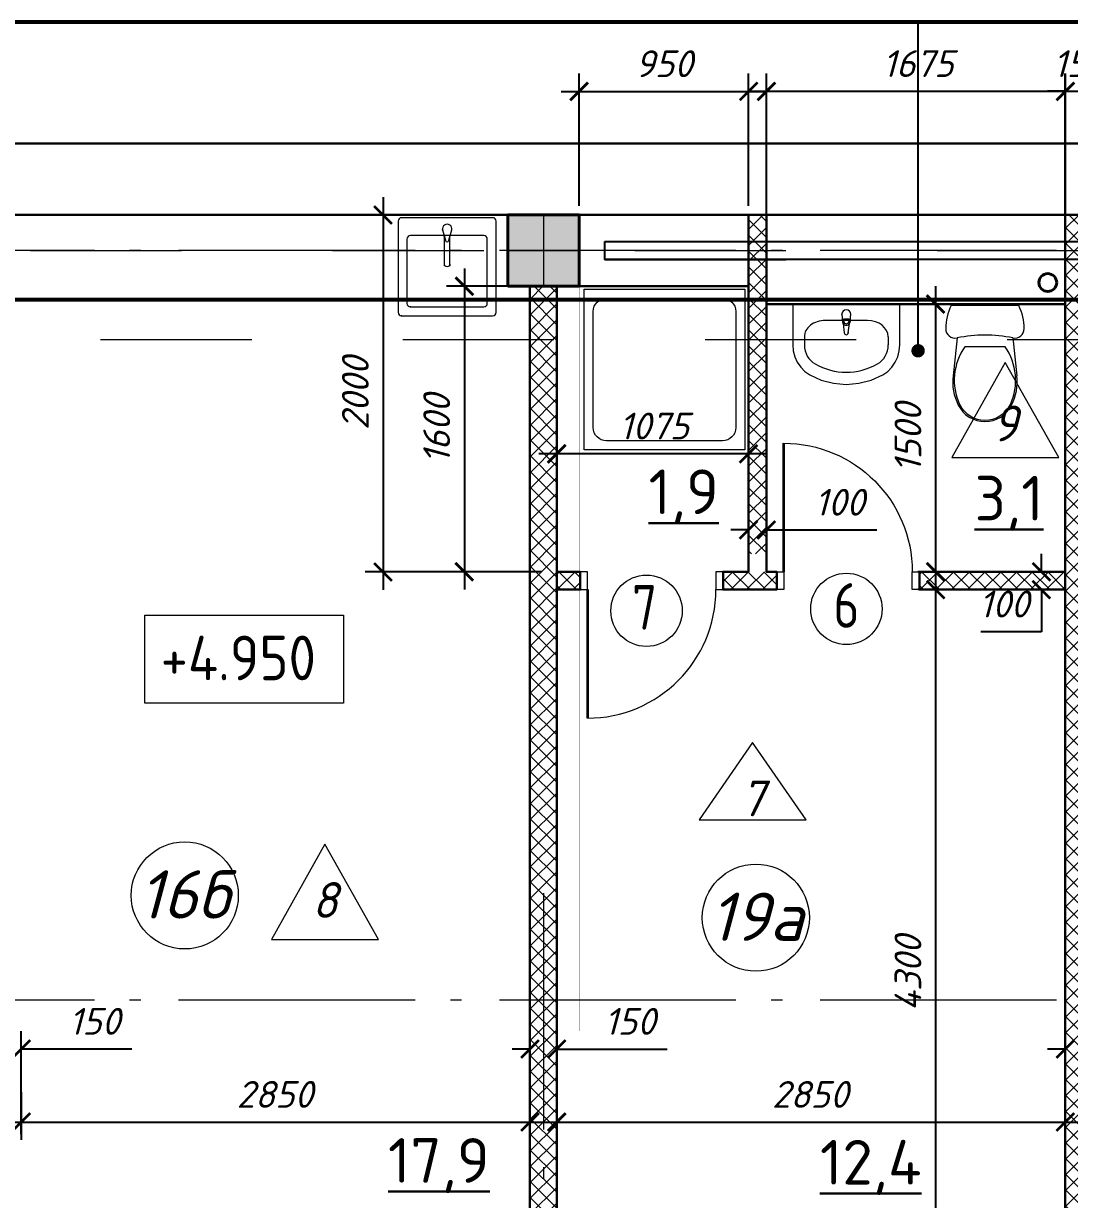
# Model space of a CAD drawing. Header units: millimetres. Extents: x -6419137 to 687965, y -598396 to 179722.
# Drawn here: x 225656 to 231517, y 16468 to 23057 of the extents above; entities that cross this region are included whole.
import ezdxf
from ezdxf.enums import TextEntityAlignment as Align

# ---------------------------------------------------------------- set-up
doc = ezdxf.new("R2010")
doc.units = ezdxf.units.MM
doc.header["$MEASUREMENT"] = 0
for name, pattern in [('Double Dashed', [1797.222233, 1325, -211.666656, 63.333344, -197.222233]), ('Штриховая', [5644.444466, 2822.222233, -2822.222233]), ('штриховаяX2', [38.1, 25.4, -12.7])]:
    doc.linetypes.add(name, pattern=pattern)
for name, color, linetype, lineweight in [('Двери ArchiCAD', 7, 'Continuous', 0), ('Двери ArchiCAD_Ном._пера__96', 7, 'Continuous', 5), ('Двери ArchiCAD_Ном._пера__97', 7, 'Continuous', 30), ('Двери ArchiCAD_Ном._пера__98', 7, 'Continuous', 35), ('Двери ArchiCAD_Ном._пера__99', 7, 'Continuous', 40), ('колонны_Ном._пера__94', 252, 'Continuous', 5), ('колонны_Ном._пера__99', 7, 'Continuous', 40), ('марки окон дверей', 7, 'Continuous', 0), ('марки окон дверей_Ном._пера__96', 7, 'Continuous', 5), ('оборудование_Ном._пера__95', 251, 'Continuous', 5), ('оси_Ном._пера__96', 7, 'Continuous', 5), ('площади_Ном._пера__96', 7, 'Continuous', 13), ('текст_Ном._пера__96', 7, 'Continuous', 5), ('чертеж_Ном._пера__91', 250, 'Continuous', 5), ('штриховка_Ном._пера__95', 251, 'Continuous', 5), ('экспликац проемов_Ном._пера__1', 7, 'Continuous', 5), ('экспликац проемов_Ном._пера__97', 7, 'Continuous', 5), ('№ помещений_Ном._пера__96', 7, 'Continuous', 13)]:
    doc.layers.add(name, color=color, linetype=linetype, lineweight=lineweight)
for name, color, linetype in [('колонны', 7, 'Continuous'), ('оси', 7, 'Continuous'), ('размеры', 7, 'Continuous'), ('стены внутр', 7, 'Continuous'), ('стены наруж', 7, 'Continuous'), ('текст', 7, 'Continuous'), ('чертеж', 7, 'Continuous'), ('№ помещений', 7, 'Continuous')]:
    doc.layers.add(name, color=color, linetype=linetype)
doc.layers.add('Конструкции', color=7, linetype='Continuous', lineweight=5, true_color=0x0000e6)
doc.styles.get("Standard").update_dxf_attribs({"font": 'isocpeui.ttf'})
doc.styles.add('СГЕНЕРИР_СТИЛЬ_1', font='gost_2_304-81_type.ttf')
doc.styles.add('СГЕНЕРИР_СТИЛЬ_2', font='gost_2_304-81_type.ttf')
doc.styles.add('СГЕНЕРИР_СТИЛЬ_3', font='CS_Gost2304.shx')
doc.styles.add('СГЕНЕРИР_СТИЛЬ_5', font='CS_Gost2304.shx')
doc.styles.add('СГЕНЕРИР_СТИЛЬ_9', font='isocp.shx')
doc.dimstyles.get("Standard").update_dxf_attribs({"dimtxt": 150, "dimasz": 100, "dimexe": 100, "dimexo": 100, "dimgap": 80, "dimtad": 1, "dimtoh": 1, "dimdec": 0, "dimzin": 0, "dimdsep": 46, "dimtxsty": 'Standard', "dimblk": 'ARCHTICK', "dimblk2": 'ARCHTICK', "dimcen": 0.09, "dimdle": 100, "dimadec": 0, "dimazin": 0, "dimtfac": 1, "dimtdec": 0, "dimtofl": 0, "dimtmove": 0, "dimatfit": 3, "dimfxl": 1, "dimtolj": 1, "dimtzin": 0, "dimarcsym": 0})

# ---------------------------------------------------------------- blocks, each defined once
blk = doc.blocks.new('Колонна_15_1', base_point=(22379, 71855.7))
at = {"layer": 'колонны_Ном._пера__94', "linetype": 'Continuous'}
blk.add_hatch(color=256, dxfattribs=at).paths.add_polyline_path([(22179, 71646.7), (22579, 71646.7), (22579, 72046.7), (22179, 72046.7)])
at = {"layer": 'колонны_Ном._пера__94', "color": 253, "lineweight": 5, "true_color": 0xa3a3a3}
for points in [[(22379, 72046.7), (22379, 71646.7)], [(22179, 71846.7), (22579, 71846.7)]]:
    blk.add_lwpolyline(points, dxfattribs=at)
at = {"layer": 'колонны_Ном._пера__99', "linetype": 'Continuous', "flags": 128}
blk.add_lwpolyline([(22179, 71646.7), (22579, 71646.7), (22579, 72046.7), (22179, 72046.7)], close=True, dxfattribs=at)
blk = doc.blocks.new('Поддон душа квадратный 15')
at = {"layer": 'оборудование_Ном._пера__95', "linetype": 'Continuous'}
for p, q in [((900, 900), (0, 900)), ((0, 900), (0, 0)), ((900, 0), (900, 900)), ((775, 850), (125, 850)), ((50, 775), (50, 125)), ((850, 125), (850, 775)), ((0, 0), (900, 0)), ((125, 50), (775, 50))]:
    blk.add_line(p, q, dxfattribs=at)
for centre, start, end in [((125, 775), 90, 180), ((775, 775), 0, 90), ((125, 125), 180, 270), ((775, 125), 270, 0)]:
    blk.add_arc(centre, 75, start, end, dxfattribs=at)
blk = doc.blocks.new('Мойка обычная 16')
at = {"layer": 'оборудование_Ном._пера__95', "linetype": 'Continuous'}
for p, q in [((0, 530), (0, 20)), ((530, 550), (20, 550)), ((550, 20), (550, 530)), ((249, 482), (265.1, 423.2)), ((284.9, 423.2), (301, 482)), ((50, 430), (50, 70)), ((480, 450), (70, 450)), ((259.1, 445.2), (259.1, 287)), ((265.1, 423.2), (259.1, 445.2)), ((291, 445.6), (284.9, 423.2)), ((291, 287), (291, 445.6)), ((500, 70), (500, 430)), ((20, 0), (530, 0)), ((70, 50), (480, 50))]:
    blk.add_line(p, q, dxfattribs=at)
for centre, radius, start, end in [((20, 530), 20, 90, 180), ((530, 530), 20, 0, 90), ((275, 486.6), 26.4, 349.97377, 190.02623), ((70, 430), 20, 90, 180), ((275, 425), 10, 190.35435, 349.64565), ((275, 425), 10, 190.35435, 349.64565), ((480, 430), 20, 0, 90), ((266.2, 287.1), 7.1, 181.18756, 218.92571), ((275.1, 298.1), 21.1, 226.98757, 313.01243), ((284, 287.1), 6.96, 320.62423, 359.19207), ((70, 70), 20, 180, 270), ((480, 70), 20, 270, 0), ((20, 20), 20, 180, 270), ((530, 20), 20, 270, 0)]:
    blk.add_arc(centre, radius, start, end, dxfattribs=at)
for p in [(249, 482), (265.1, 423.2), (284.9, 423.2), (260.7, 282.7), (289.4, 282.7), (291, 287), (20, 0), (70, 50)]:
    blk.add_point(p, dxfattribs=at)
blk = doc.blocks.new('Стандартный маркер сетки_10')
at = {"layer": 'оси_Ном._пера__96', "linetype": 'Double Dashed'}
blk.add_line((5051.2, 0), (20403.4, 0), dxfattribs=at)
at = {"layer": 'оси_Ном._пера__96', "style": 'СГЕНЕРИР_СТИЛЬ_2'}
blk.add_attdef('AC_MarkerText_1', text='', height=350, rotation=90, dxfattribs=at).set_placement((21973.1, -173.1), align=Align.BOTTOM_LEFT)
blk = doc.blocks.new('Стандартный маркер сетки_16')
at = {"layer": 'оси_Ном._пера__96', "linetype": 'Double Dashed'}
blk.add_line((900, 0), (41068.3, 0), dxfattribs=at)
at = {"layer": 'оси_Ном._пера__96', "style": 'СГЕНЕРИР_СТИЛЬ_2'}
blk.add_attdef('AC_MarkerText_1', text='', height=350, rotation=180, dxfattribs=at).set_placement((-260.8, 269.7), align=Align.BOTTOM_LEFT)
blk = doc.blocks.new('Номер помещения 15_17')
at = {"layer": '№ помещений_Ном._пера__96', "linetype": 'Continuous'}
blk.add_circle((0, 0), 300, dxfattribs=at)
at = {"layer": '№ помещений_Ном._пера__96', "insert": (-259.2, 5.2), "char_height": 270, "attachment_point": 4}
blk.add_mtext('{19а}', dxfattribs=at)
blk = doc.blocks.new('Номер помещения 15_20')
at = {"layer": '№ помещений_Ном._пера__96', "linetype": 'Continuous'}
blk.add_circle((0, 0), 300, dxfattribs=at)
at = {"layer": '№ помещений_Ном._пера__96', "insert": (-259.2, 5.4), "char_height": 270, "attachment_point": 4}
blk.add_mtext('{16б}', dxfattribs=at)
blk = doc.blocks.new('Стандартный маркер сетки_18')
at = {"layer": 'оси_Ном._пера__96', "linetype": 'Double Dashed'}
blk.add_line((900, 0), (76534.9, 0), dxfattribs=at)
at = {"layer": 'оси_Ном._пера__96', "style": 'СГЕНЕРИР_СТИЛЬ_2'}
for tag, p in [('AC_MarkerText_1_1', (-243.9, 269.7)), ('AC_MarkerText_1_2', (77991.1, 269.7))]:
    blk.add_attdef(tag, text='', height=350, rotation=180, dxfattribs=at).set_placement(p, align=Align.BOTTOM_LEFT)
blk = doc.blocks.new('_ArchTick')
at = {"color": 0, "linetype": 'ByBlock', "const_width": 0.15}
blk.add_lwpolyline([(-0.5, -0.5), (0.5, 0.5)], dxfattribs=at)
blk = doc.blocks.new('*D450')
at = {"layer": 'Defpoints', "color": 0, "transparency": 16777216}
for p in [(228719.5, 21984.3), (227670.7, 19984.5), (228659.5, 19984.5)]:
    blk.add_point(p, dxfattribs=at)
at = {"layer": 'размеры', "color": 0, "lineweight": -2, "transparency": 16777216}
for p, q in [((227670.7, 22084.3), (227670.7, 19884.5)), ((228619.5, 21984.3), (227570.7, 21984.3)), ((228559.5, 19984.5), (227570.7, 19984.5))]:
    blk.add_line(p, q, dxfattribs=at)
at = {"layer": 'размеры', "color": 0, "lineweight": -2, "transparency": 16777216, "xscale": 100, "yscale": 100, "zscale": 100}
for p, rotation in [((227670.7, 21984.3), 90), ((227670.7, 19984.5), 270)]:
    blk.add_blockref('_ArchTick', p, dxfattribs=dict(at, rotation=rotation))
at = {"layer": 'размеры', "color": 0, "transparency": 16777216, "insert": (227515.7, 20984.4), "char_height": 150, "attachment_point": 5, "rotation": 90}
blk.add_mtext('\\A1;2000', dxfattribs=at)
blk = doc.blocks.new('*D472')
at = {"layer": 'Defpoints', "color": 0, "transparency": 16777216}
for p in [(225643.9, 17311.5), (225493.9, 16847.6), (225643.9, 16734)]:
    blk.add_point(p, dxfattribs=at)
at = {"layer": 'размеры', "color": 0, "lineweight": -2, "transparency": 16777216}
for p, q in [((225493.9, 16947.6), (225493.9, 17411.5)), ((225643.9, 16834), (225643.9, 17411.5)), ((225493.9, 17311.5), (225393.9, 17311.5)), ((225643.9, 17311.5), (226263.7, 17311.5))]:
    blk.add_line(p, q, dxfattribs=at)
at = {"layer": 'размеры', "color": 0, "lineweight": -2, "transparency": 16777216, "xscale": 100, "yscale": 100, "zscale": 100}
blk.add_blockref('_ArchTick', (225493.9, 17311.5), dxfattribs=at)
at = {"layer": 'размеры', "color": 0, "lineweight": -2, "transparency": 16777216, "xscale": 100, "yscale": 100, "zscale": 100, "rotation": 180}
blk.add_blockref('_ArchTick', (225643.9, 17311.5), dxfattribs=at)
at = {"layer": 'размеры', "color": 0, "transparency": 16777216, "insert": (226053.8, 17466.5), "char_height": 150, "attachment_point": 5}
blk.add_mtext('\\A1;150', dxfattribs=at)
blk = doc.blocks.new('*D474')
at = {"layer": 'Defpoints', "color": 0, "transparency": 16777216}
for p in [(228493.9, 17205.5), (225643.9, 17169.6), (228493.9, 16902.2)]:
    blk.add_point(p, dxfattribs=at)
at = {"layer": 'размеры', "color": 0, "lineweight": -2, "transparency": 16777216}
for p, q in [((225643.9, 17069.6), (225643.9, 16802.2)), ((228493.9, 17105.5), (228493.9, 16802.2)), ((225543.9, 16902.2), (228593.9, 16902.2))]:
    blk.add_line(p, q, dxfattribs=at)
at = {"layer": 'размеры', "color": 0, "lineweight": -2, "transparency": 16777216, "xscale": 100, "yscale": 100, "zscale": 100, "rotation": 180}
blk.add_blockref('_ArchTick', (225643.9, 16902.2), dxfattribs=at)
at = {"layer": 'размеры', "color": 0, "lineweight": -2, "transparency": 16777216, "xscale": 100, "yscale": 100, "zscale": 100}
blk.add_blockref('_ArchTick', (228493.9, 16902.2), dxfattribs=at)
at = {"layer": 'размеры', "color": 0, "transparency": 16777216, "insert": (227064, 17057.2), "char_height": 150, "attachment_point": 5}
blk.add_mtext('\\A1;2850', dxfattribs=at)
blk = doc.blocks.new('*D478')
at = {"layer": 'Defpoints', "color": 0, "transparency": 16777216}
for p in [(231494.5, 22677), (231494.5, 21098.3), (231644.5, 21098.3)]:
    blk.add_point(p, dxfattribs=at)
at = {"layer": 'размеры', "color": 0, "lineweight": -2, "transparency": 16777216}
for p, q in [((231494.5, 21198.3), (231494.5, 22777)), ((231644.5, 21198.3), (231644.5, 22777)), ((231494.5, 22677), (231394.5, 22677)), ((231644.5, 22677), (231744.5, 22677))]:
    blk.add_line(p, q, dxfattribs=at)
at = {"layer": 'размеры', "color": 0, "lineweight": -2, "transparency": 16777216, "xscale": 100, "yscale": 100, "zscale": 100}
blk.add_blockref('_ArchTick', (231494.5, 22677), dxfattribs=at)
at = {"layer": 'размеры', "color": 0, "lineweight": -2, "transparency": 16777216, "xscale": 100, "yscale": 100, "zscale": 100, "rotation": 180}
blk.add_blockref('_ArchTick', (231644.5, 22677), dxfattribs=at)
at = {"layer": 'размеры', "color": 0, "transparency": 16777216, "insert": (231569.5, 22832), "char_height": 150, "attachment_point": 5}
blk.add_mtext('\\A1;150', dxfattribs=at)
blk = doc.blocks.new('*D482')
at = {"layer": 'Defpoints', "color": 0, "transparency": 16777216}
for p in [(228643.9, 21012), (229718.7, 20789.8), (228643.9, 20645.9)]:
    blk.add_point(p, dxfattribs=at)
at = {"layer": 'размеры', "color": 0, "lineweight": -2, "transparency": 16777216}
for p, q in [((228643.9, 20912), (228643.9, 20545.9)), ((229718.7, 20689.8), (229718.7, 20545.9)), ((229818.7, 20645.9), (228543.9, 20645.9))]:
    blk.add_line(p, q, dxfattribs=at)
at = {"layer": 'размеры', "color": 0, "lineweight": -2, "transparency": 16777216, "xscale": 100, "yscale": 100, "zscale": 100, "rotation": 180}
blk.add_blockref('_ArchTick', (228643.9, 20645.9), dxfattribs=at)
at = {"layer": 'размеры', "color": 0, "lineweight": -2, "transparency": 16777216, "xscale": 100, "yscale": 100, "zscale": 100}
blk.add_blockref('_ArchTick', (229718.7, 20645.9), dxfattribs=at)
at = {"layer": 'размеры', "color": 0, "transparency": 16777216, "insert": (229189.6, 20801.9), "char_height": 150, "attachment_point": 5}
blk.add_mtext('\\A1;1075', dxfattribs=at)
blk = doc.blocks.new('*D483')
at = {"layer": 'Defpoints', "color": 0, "transparency": 16777216}
for p in [(229818.7, 22676.5), (229818.7, 21098.3), (231493.5, 21098.3)]:
    blk.add_point(p, dxfattribs=at)
at = {"layer": 'размеры', "color": 0, "lineweight": -2, "transparency": 16777216}
for p, q in [((229818.7, 21198.3), (229818.7, 22776.5)), ((231493.5, 21198.3), (231493.5, 22776.5)), ((231593.5, 22676.5), (229718.7, 22676.5))]:
    blk.add_line(p, q, dxfattribs=at)
at = {"layer": 'размеры', "color": 0, "lineweight": -2, "transparency": 16777216, "xscale": 100, "yscale": 100, "zscale": 100, "rotation": 180}
blk.add_blockref('_ArchTick', (229818.7, 22676.5), dxfattribs=at)
at = {"layer": 'размеры', "color": 0, "lineweight": -2, "transparency": 16777216, "xscale": 100, "yscale": 100, "zscale": 100}
blk.add_blockref('_ArchTick', (231493.5, 22676.5), dxfattribs=at)
at = {"layer": 'размеры', "color": 0, "transparency": 16777216, "insert": (230668.8, 22832.5), "char_height": 150, "attachment_point": 5}
blk.add_mtext('\\A1;1675', dxfattribs=at)
blk = doc.blocks.new('Номер помещения 16_9')
at = {"layer": 'марки окон дверей_Ном._пера__96', "linetype": 'Continuous'}
blk.add_circle((0, 0), 200, dxfattribs=at)
at = {"layer": 'марки окон дверей_Ном._пера__96', "insert": (-72.7, 19.4), "char_height": 250, "attachment_point": 4, "style": 'СГЕНЕРИР_СТИЛЬ_5'}
blk.add_mtext('6', dxfattribs=at)
blk = doc.blocks.new('Номер помещения 16_8')
at = {"layer": 'марки окон дверей_Ном._пера__96', "color": 1, "linetype": 'Continuous', "lineweight": 5}
blk.add_circle((0, 0), 200, dxfattribs=at)
at = {"layer": 'марки окон дверей_Ном._пера__96', "insert": (-81.2, 19.4), "char_height": 250, "attachment_point": 4, "style": 'СГЕНЕРИР_СТИЛЬ_3'}
blk.add_mtext('7', dxfattribs=at)
blk = doc.blocks.new('*D485')
at = {"layer": 'Defpoints', "color": 0, "transparency": 16777216}
for p in [(228643.9, 17201.7), (231493.5, 17205.4), (231493.5, 16902)]:
    blk.add_point(p, dxfattribs=at)
at = {"layer": 'размеры', "color": 0, "lineweight": -2, "transparency": 16777216}
for p, q in [((228643.9, 17101.7), (228643.9, 16802)), ((231493.5, 17105.4), (231493.5, 16802)), ((228543.9, 16902), (231593.5, 16902))]:
    blk.add_line(p, q, dxfattribs=at)
at = {"layer": 'размеры', "color": 0, "lineweight": -2, "transparency": 16777216, "xscale": 100, "yscale": 100, "zscale": 100, "rotation": 180}
blk.add_blockref('_ArchTick', (228643.9, 16902), dxfattribs=at)
at = {"layer": 'размеры', "color": 0, "lineweight": -2, "transparency": 16777216, "xscale": 100, "yscale": 100, "zscale": 100}
blk.add_blockref('_ArchTick', (231493.5, 16902), dxfattribs=at)
at = {"layer": 'размеры', "color": 0, "transparency": 16777216, "insert": (230063.8, 17057), "char_height": 150, "attachment_point": 5}
blk.add_mtext('\\A1;2850', dxfattribs=at)
blk = doc.blocks.new('*D486')
at = {"layer": 'Defpoints', "color": 0, "transparency": 16777216}
for p in [(231643.5, 17311.2), (231493.5, 16847.3), (231643.5, 16733.7)]:
    blk.add_point(p, dxfattribs=at)
at = {"layer": 'размеры', "color": 0, "lineweight": -2, "transparency": 16777216}
for p, q in [((231493.5, 16947.3), (231493.5, 17411.2)), ((231643.5, 16833.7), (231643.5, 17411.2)), ((231493.5, 17311.2), (231393.5, 17311.2)), ((231643.5, 17311.2), (232263.3, 17311.2))]:
    blk.add_line(p, q, dxfattribs=at)
at = {"layer": 'размеры', "color": 0, "lineweight": -2, "transparency": 16777216, "xscale": 100, "yscale": 100, "zscale": 100}
blk.add_blockref('_ArchTick', (231493.5, 17311.2), dxfattribs=at)
at = {"layer": 'размеры', "color": 0, "lineweight": -2, "transparency": 16777216, "xscale": 100, "yscale": 100, "zscale": 100, "rotation": 180}
blk.add_blockref('_ArchTick', (231643.5, 17311.2), dxfattribs=at)
at = {"layer": 'размеры', "color": 0, "transparency": 16777216, "insert": (232053.4, 17466.2), "char_height": 150, "attachment_point": 5}
blk.add_mtext('\\A1;150', dxfattribs=at)
blk = doc.blocks.new('*D494')
at = {"layer": 'Defpoints', "color": 0, "transparency": 16777216}
for p in [(229719.2, 22676.5), (228769.5, 21935.1), (229719.2, 21936.2)]:
    blk.add_point(p, dxfattribs=at)
at = {"layer": 'размеры', "color": 0, "lineweight": -2, "transparency": 16777216}
for p, q in [((228769.5, 22035.1), (228769.5, 22776.5)), ((229719.2, 22036.2), (229719.2, 22776.5)), ((228669.5, 22676.5), (229819.2, 22676.5))]:
    blk.add_line(p, q, dxfattribs=at)
at = {"layer": 'размеры', "color": 0, "lineweight": -2, "transparency": 16777216, "xscale": 100, "yscale": 100, "zscale": 100, "rotation": 180}
blk.add_blockref('_ArchTick', (228769.5, 22676.5), dxfattribs=at)
at = {"layer": 'размеры', "color": 0, "lineweight": -2, "transparency": 16777216, "xscale": 100, "yscale": 100, "zscale": 100}
blk.add_blockref('_ArchTick', (229719.2, 22676.5), dxfattribs=at)
at = {"layer": 'размеры', "color": 0, "transparency": 16777216, "insert": (229244.3, 22831.5), "char_height": 150, "attachment_point": 5}
blk.add_mtext('\\A1;950', dxfattribs=at)
blk = doc.blocks.new('*D526')
at = {"layer": 'Defpoints', "color": 0, "transparency": 16777216}
for p in [(228643.9, 17311.2), (228493.9, 16847.3), (228643.9, 16733.7)]:
    blk.add_point(p, dxfattribs=at)
at = {"layer": 'размеры', "color": 0, "lineweight": -2, "transparency": 16777216}
for p, q in [((228493.9, 16947.3), (228493.9, 17411.2)), ((228643.9, 16833.7), (228643.9, 17411.2)), ((228493.9, 17311.2), (228393.9, 17311.2)), ((228643.9, 17311.2), (229263.7, 17311.2))]:
    blk.add_line(p, q, dxfattribs=at)
at = {"layer": 'размеры', "color": 0, "lineweight": -2, "transparency": 16777216, "xscale": 100, "yscale": 100, "zscale": 100}
blk.add_blockref('_ArchTick', (228493.9, 17311.2), dxfattribs=at)
at = {"layer": 'размеры', "color": 0, "lineweight": -2, "transparency": 16777216, "xscale": 100, "yscale": 100, "zscale": 100, "rotation": 180}
blk.add_blockref('_ArchTick', (228643.9, 17311.2), dxfattribs=at)
at = {"layer": 'размеры', "color": 0, "transparency": 16777216, "insert": (229053.8, 17466.2), "char_height": 150, "attachment_point": 5}
blk.add_mtext('\\A1;150', dxfattribs=at)
blk = doc.blocks.new('Умывальник 01 16')
at = {"layer": 'оборудование_Ном._пера__95', "linetype": 'Continuous'}
for p, q in [((-300, 0), (-300, -229.1)), ((300, 0), (-300, 0)), ((300, -229.1), (300, 0)), ((-25, -57.3), (-21, -99.3)), ((21, -99.3), (25, -57.3)), ((118.8, -92.3), (-118.8, -92.3)), ((-17.7, -108.8), (-11.1, -161.7)), ((-13.6, -97.1), (-13.6, -82.2)), ((-13.6, -82.2), (13.6, -82.2)), ((11.1, -161.7), (17.7, -108.8)), ((13.6, -82.2), (13.6, -97.1)), ((-234.8, -183.3), (-234.8, -229.1)), ((234.8, -183.3), (234.8, -229.1)), ((-300, -229.1), (-297.1, -262.8)), ((-297.1, -262.8), (-288.5, -295.5)), ((288.5, -295.5), (297.1, -262.8)), ((297.1, -262.8), (300, -229.1)), ((-288.5, -295.5), (-274.5, -326)), ((-274.5, -326), (-255.5, -353.4)), ((255.5, -353.4), (274.5, -326)), ((274.5, -326), (288.5, -295.5)), ((-255.5, -353.4), (-232.2, -376.9)), ((-232.2, -376.9), (-205.2, -395.6)), ((205.2, -395.6), (232.2, -376.9)), ((232.2, -376.9), (255.5, -353.4)), ((-205.2, -395.6), (-140, -425.5)), ((-140, -425.5), (-71, -443.8)), ((-71, -443.8), (0, -450)), ((0, -450), (71, -443.8)), ((71, -443.8), (140, -425.5)), ((140, -425.5), (205.2, -395.6))]:
    blk.add_line(p, q, dxfattribs=at)
for centre, radius, start, end in [((0, -57.3), 25, 0, 180), ((0, -97.4), 21.1, 185.16961, 212.77103), ((0, -97.4), 21.1, 212.77103, 327.22897), ((0, -97.1), 13.6, 180, 0), ((0, -97.4), 21.1, 327.22897, 354.83039), ((0, -160.3), 11.2, 187.13892, 352.86108)]:
    blk.add_arc(centre, radius, start, end, dxfattribs=at)
for centre, major_axis, ratio, start_param, end_param in [((-118.7, -183.3), (116.1, 0), 0.783646, 1.570796, 3.141593), ((118.7, -183.3), (116.1, 0), 0.783646, 0, 1.570796), ((-118.9, -229.1), (0, -121.2), 0.956522, 4.712389, 5.78621), ((118.9, -229.1), (0, -121.2), 0.956522, 0.496975, 1.570796), ((0, 0), (0, -381.8), 0.956522, 5.78621, 6.78016)]:
    blk.add_ellipse(centre, major_axis=major_axis, ratio=ratio, start_param=start_param, end_param=end_param, dxfattribs=at)
for p in [(-25, -57.3), (-17.7, -108.8), (21, -99.3), (11.1, -161.7)]:
    blk.add_point(p, dxfattribs=at)
blk = doc.blocks.new('Унитаз Компакт 2 15_2')
at = {"layer": 'оборудование_Ном._пера__95', "linetype": 'Continuous'}
for p, q in [((408.9, 650), (31.1, 650)), ((63.7, 468.6), (41, 257)), ((376.3, 468.6), (399, 257)), ((332.5, 419.3), (107.5, 419.3))]:
    blk.add_line(p, q, dxfattribs=at)
for centre, major_axis, start_param, end_param in [((287.3, 520.5), (287.3, 0), 2.672126, 3.141601), ((152.7, 520.5), (287.3, 0), 6.283177, 6.752652), ((53.1, 520.5), (53.1, 0), 3.141628, 4.912784), ((220, -297.8), (785, 0), 1.370375, 1.771221), ((386.9, 520.5), (53.1, 0), 4.511994, 6.28315), ((375.9, 231.7), (327.9, 0), 2.52997, 3.570063), ((64.1, 231.7), (327.9, 0), 5.854715, 6.894808), ((339.1, 225.1), (299.9, 0), 3.034838, 3.601943), ((100.9, 225.1), (299.9, 0), 5.822835, 6.38994), ((220, 166.3), (166.9, 0), 3.601916, 5.822859), ((220, 166.3), (158.9, 0), 3.60199, 5.822808)]:
    blk.add_ellipse(centre, major_axis=major_axis, ratio=0.9963, start_param=start_param, end_param=end_param, dxfattribs=at)
blk = doc.blocks.new('*D529')
at = {"layer": 'Defpoints', "color": 0, "transparency": 16777216}
for p in [(229718.7, 21098.3), (229818.7, 21098.3), (229718.7, 20219.9)]:
    blk.add_point(p, dxfattribs=at)
at = {"layer": 'размеры', "color": 0, "lineweight": -2, "transparency": 16777216}
for p, q in [((229718.7, 20998.3), (229718.7, 20119.9)), ((229818.7, 20998.3), (229818.7, 20119.9)), ((229718.7, 20219.9), (229618.7, 20219.9)), ((229818.7, 20219.9), (230438.5, 20219.9))]:
    blk.add_line(p, q, dxfattribs=at)
at = {"layer": 'размеры', "color": 0, "lineweight": -2, "transparency": 16777216, "xscale": 100, "yscale": 100, "zscale": 100}
blk.add_blockref('_ArchTick', (229718.7, 20219.9), dxfattribs=at)
at = {"layer": 'размеры', "color": 0, "lineweight": -2, "transparency": 16777216, "xscale": 100, "yscale": 100, "zscale": 100, "rotation": 180}
blk.add_blockref('_ArchTick', (229818.7, 20219.9), dxfattribs=at)
at = {"layer": 'размеры', "color": 0, "transparency": 16777216, "insert": (230228.6, 20374.9), "char_height": 150, "attachment_point": 5}
blk.add_mtext('\\A1;100', dxfattribs=at)
blk = doc.blocks.new('*D530')
at = {"layer": 'Defpoints', "color": 0, "transparency": 16777216}
for p in [(230821.4, 21485.1), (230766.9, 19985.1), (230883.2, 19985.1)]:
    blk.add_point(p, dxfattribs=at)
at = {"layer": 'размеры', "color": 0, "lineweight": -2, "transparency": 16777216}
for p, q in [((230766.9, 21585.1), (230766.9, 19885.1)), ((230721.4, 21485.1), (230666.9, 21485.1)), ((230783.2, 19985.1), (230666.9, 19985.1))]:
    blk.add_line(p, q, dxfattribs=at)
at = {"layer": 'размеры', "color": 0, "lineweight": -2, "transparency": 16777216, "xscale": 100, "yscale": 100, "zscale": 100}
for p, rotation in [((230766.9, 21485.1), 90), ((230766.9, 19985.1), 270)]:
    blk.add_blockref('_ArchTick', p, dxfattribs=dict(at, rotation=rotation))
at = {"layer": 'размеры', "color": 0, "transparency": 16777216, "insert": (230611.9, 20735.1), "char_height": 150, "attachment_point": 5, "rotation": 90}
blk.add_mtext('\\A1;1500', dxfattribs=at)
blk = doc.blocks.new('Связ001')
at = {"layer": 'чертеж', "color": 83, "linetype": 'Continuous', "true_color": 0x7dc93b}
blk.add_line((150, 0), (1209.2, 0), dxfattribs=at)
blk.add_lwpolyline([(150, 100), (5983, 100), (5983, 0), (150, 0), (150, 100)], dxfattribs=at)
blk = doc.blocks.new('*D550')
at = {"layer": 'Defpoints', "color": 0, "transparency": 16777216}
for p in [(230963.9, 19885.1), (230766.9, 15585.1), (231230.9, 15585.1)]:
    blk.add_point(p, dxfattribs=at)
at = {"layer": 'размеры', "color": 0, "lineweight": -2, "transparency": 16777216}
for p, q in [((230766.9, 19985.1), (230766.9, 15485.1)), ((230863.9, 19885.1), (230666.9, 19885.1)), ((231130.9, 15585.1), (230666.9, 15585.1))]:
    blk.add_line(p, q, dxfattribs=at)
at = {"layer": 'размеры', "color": 0, "lineweight": -2, "transparency": 16777216, "xscale": 100, "yscale": 100, "zscale": 100}
for p, rotation in [((230766.9, 19885.1), 90), ((230766.9, 15585.1), 270)]:
    blk.add_blockref('_ArchTick', p, dxfattribs=dict(at, rotation=rotation))
at = {"layer": 'размеры', "color": 0, "transparency": 16777216, "insert": (230611.9, 17735.1), "char_height": 150, "attachment_point": 5, "rotation": 90}
blk.add_mtext('\\A1;4300', dxfattribs=at)
blk = doc.blocks.new('*D551')
at = {"layer": 'Defpoints', "color": 0, "transparency": 16777216}
for p in [(230878.9, 19985.1), (230878.9, 19885.1), (231359.8, 19885.1)]:
    blk.add_point(p, dxfattribs=at)
at = {"layer": 'размеры', "color": 0, "lineweight": -2, "transparency": 16777216}
for p, q in [((231359.8, 19985.1), (231359.8, 20085.1)), ((230978.9, 19985.1), (231459.8, 19985.1)), ((230978.9, 19885.1), (231459.8, 19885.1)), ((231359.8, 19885.1), (231359.8, 19649.5)), ((231359.8, 19649.5), (231020, 19649.5))]:
    blk.add_line(p, q, dxfattribs=at)
at = {"layer": 'размеры', "color": 0, "lineweight": -2, "transparency": 16777216, "xscale": 100, "yscale": 100, "zscale": 100}
for p, rotation in [((231359.8, 19985.1), 270), ((231359.8, 19885.1), 90)]:
    blk.add_blockref('_ArchTick', p, dxfattribs=dict(at, rotation=rotation))
at = {"layer": 'размеры', "color": 0, "transparency": 16777216, "insert": (231149.9, 19804.5), "char_height": 150, "attachment_point": 5}
blk.add_mtext('\\A1;100', dxfattribs=at)
blk = doc.blocks.new('Дверь 16_8')
at = {"layer": 'Двери ArchiCAD_Ном._пера__96', "linetype": 'Continuous', "lineweight": 0}
for p, q in [((-360, 0), (-400, 0)), ((-400, 0), (-400, -100)), ((-400, 0), (-400, -100)), ((-360, -100), (-360, 0)), ((400, 0), (360, 0)), ((360, 0), (360, -100)), ((400, -100), (400, 0)), ((400, 0), (400, -100)), ((-400, -100), (-360, -100)), ((360, -100), (400, -100))]:
    blk.add_line(p, q, dxfattribs=at)
blk.add_arc((360, 0), 720, 90, 180, dxfattribs=at)
at = {"layer": 'Двери ArchiCAD_Ном._пера__97', "linetype": 'Continuous', "lineweight": 0}
for p, q in [((-360, 0), (-400, 0)), ((-400, 0), (-400, -100)), ((-360, -100), (-360, 0)), ((400, 0), (360, 0)), ((360, 0), (360, -100)), ((400, -100), (400, 0)), ((-400, -100), (-360, -100)), ((360, -100), (400, -100))]:
    blk.add_line(p, q, dxfattribs=at)
blk.add_arc((360, 0), 720, 90, 180, dxfattribs=at)
at = {"layer": 'Двери ArchiCAD_Ном._пера__98', "linetype": 'Continuous'}
blk.add_line((360, 0), (360, 720), dxfattribs=at)
blk.add_line((360, 0), (360, 720), dxfattribs=at)
at = {"layer": 'Двери ArchiCAD_Ном._пера__99', "linetype": 'Continuous', "lineweight": 0}
for p, q in [((-400, 0), (-400, -100)), ((400, 0), (400, -100))]:
    blk.add_line(p, q, dxfattribs=at)
blk = doc.blocks.new('Дверь 16_10')
at = {"layer": 'Двери ArchiCAD_Ном._пера__96', "linetype": 'Continuous', "lineweight": 0}
for p, q in [((-360, 0), (-400, 0)), ((-400, 0), (-400, -100)), ((-400, 0), (-400, -100)), ((-360, -100), (-360, 0)), ((400, 0), (360, 0)), ((360, 0), (360, -100)), ((400, -100), (400, 0)), ((400, 0), (400, -100)), ((-400, -100), (-360, -100)), ((360, -100), (400, -100))]:
    blk.add_line(p, q, dxfattribs=at)
blk.add_arc((360, 0), 720, 90, 180, dxfattribs=at)
at = {"layer": 'Двери ArchiCAD_Ном._пера__97', "linetype": 'Continuous', "lineweight": 0}
for p, q in [((-360, 0), (-400, 0)), ((-400, 0), (-400, -100)), ((-360, -100), (-360, 0)), ((400, 0), (360, 0)), ((360, 0), (360, -100)), ((400, -100), (400, 0)), ((-400, -100), (-360, -100)), ((360, -100), (400, -100))]:
    blk.add_line(p, q, dxfattribs=at)
blk.add_arc((360, 0), 720, 90, 180, dxfattribs=at)
at = {"layer": 'Двери ArchiCAD_Ном._пера__98', "linetype": 'Continuous'}
blk.add_line((360, 0), (360, 720), dxfattribs=at)
blk.add_line((360, 0), (360, 720), dxfattribs=at)
at = {"layer": 'Двери ArchiCAD_Ном._пера__99', "linetype": 'Continuous', "lineweight": 0}
for p, q in [((-400, 0), (-400, -100)), ((400, 0), (400, -100))]:
    blk.add_line(p, q, dxfattribs=at)
blk = doc.blocks.new('*D571')
at = {"layer": 'Defpoints', "color": 0, "transparency": 16777216}
for p in [(228644, 21585.1), (228126.4, 19985.1), (228643.8, 19985.1)]:
    blk.add_point(p, dxfattribs=at)
at = {"layer": 'размеры', "color": 0, "lineweight": -2, "transparency": 16777216}
for p, q in [((228126.4, 21685.1), (228126.4, 19885.1)), ((228544, 21585.1), (228026.4, 21585.1)), ((228543.8, 19985.1), (228026.4, 19985.1))]:
    blk.add_line(p, q, dxfattribs=at)
at = {"layer": 'размеры', "color": 0, "lineweight": -2, "transparency": 16777216, "xscale": 100, "yscale": 100, "zscale": 100}
for p, rotation in [((228126.4, 21585.1), 90), ((228126.4, 19985.1), 270)]:
    blk.add_blockref('_ArchTick', p, dxfattribs=dict(at, rotation=rotation))
at = {"layer": 'размеры', "color": 0, "transparency": 16777216, "insert": (227971.4, 20785.1), "char_height": 150, "attachment_point": 5, "rotation": 90}
blk.add_mtext('\\A1;1600', dxfattribs=at)

msp = doc.modelspace()

# ---------------------------------------------------------------- hatches: boundary and pattern name
at = {"layer": 'штриховка_Ном._пера__95', "lineweight": 0, "true_color": 0x9c9c9c}
h = msp.add_hatch(dxfattribs=at)
h.set_pattern_fill('ANSI37', color=253, scale=500, style=0)
h.set_pattern_definition([(45, (566639.13, 81990.264), (-44.194174, 44.194174), []), (135, (566639.13, 81990.264), (-44.194174, -44.194174), [])])
h.paths.add_polyline_path([(229718.7, 21984.3), (229718.7, 20085.1), (229818.7, 20085.1), (229818.7, 21984.3)])
at = {"layer": 'штриховка_Ном._пера__95', "lineweight": 5}
h = msp.add_hatch(dxfattribs=at)
h.set_pattern_fill('ANSI37', color=14, scale=500, angle=90)
h.set_pattern_definition([(135, (235165.58, 186358.17), (-44.194174, -44.194174), []), (225, (235165.58, 186358.17), (44.194174, -44.194174), [])])
h.paths.add_polyline_path([(231493.6, 15585.1), (231493.4, 21985), (231643.4, 21985.1), (231643.6, 15585.1)])
h = msp.add_hatch(dxfattribs=at)
h.set_pattern_fill('ANSI37', color=14, scale=500, angle=90)
h.set_pattern_definition([(135, (232165.996, 186758.17), (-44.194174, -44.194174), []), (225, (232165.996, 186758.17), (44.194174, -44.194174), [])])
h.paths.add_polyline_path([(228494, 15985.1), (228494.5, 21585.1), (228644.5, 21585.1), (228644, 15985.1)])
h = msp.add_hatch(dxfattribs=at)
h.set_pattern_fill('ANSI37', color=14, scale=500, angle=90)
h.set_pattern_definition([(135, (391070.37, 86495.46), (-44.194174, -44.194174), []), (225, (391070.37, 86495.46), (44.194174, -44.194174), [])])
h.paths.add_polyline_path([(228776, 19985.1), (228643.8, 19985.1), (228643.8, 19885.1), (228776, 19885.1)])
h.paths.add_polyline_path([(229876.4, 19985.1), (229576, 19985.1), (229576, 19885.1), (229876.4, 19885.1)])
h.paths.add_polyline_path([(231493.5, 19985.1), (230676.4, 19985.1), (230676.4, 19885.1), (231493.5, 19885.1)])

# ---------------------------------------------------------------- linework, layer by layer
at = {"layer": 'Defpoints', "color": 8, "linetype": 'штриховаяX2', "lineweight": 5, "ltscale": 5, "true_color": 0x737373, "const_width": 0.5}
for points in [[(207268.9, 21985.1), (244269.5, 21985.1), (244269.5, 21585.1), (207268.9, 21585.1)], [(228769.2, 13585.1), (228368.9, 13585.1), (228369.6, 21585.1), (228769.9, 21585.1)]]:
    msp.add_lwpolyline(points, close=True, dxfattribs=at)
at = {"layer": 'Defpoints', "color": 4, "linetype": 'Штриховая', "lineweight": 5, "ltscale": 0.3}
msp.add_lwpolyline([(207068.2, 21785.1), (243868.6, 21785.1), (243868.6, 21284.9), (207068.2, 21284.9)], close=True, dxfattribs=at)
at = {"layer": 'Defpoints', "color": 5, "linetype": 'Continuous', "lineweight": 40}
msp.add_circle((231395.4, 21605.5), 50, dxfattribs=at)
at = {"layer": 'стены внутр', "color": 14, "lineweight": 30}
for points in [[(229718.7, 21985.1), (229718.7, 19985.1), (229576, 19985.1), (229576, 19885.1), (229876.4, 19885.1), (229876.4, 19985.1), (229818.7, 19985.1), (229818.7, 21985.1)], [(228769.9, 21585.1), (229719.1, 21585.1)], [(231493.5, 21485.1), (229818.7, 21485.1)]]:
    msp.add_lwpolyline(points, dxfattribs=at)
for points in [[(231643.5, 21985.1), (231493.5, 21985.1), (231493.5, 15585.1), (231643.5, 15585.1)], [(228644, 21585.1), (228493.9, 21585.1), (228493.9, 15985.1), (228643.9, 15985.1)], [(228776, 19985.1), (228643.8, 19985.1), (228643.8, 19885.1), (228776, 19885.1)], [(231493.5, 19985.1), (230676.4, 19985.1), (230676.4, 19885.1), (231493.5, 19885.1)]]:
    msp.add_lwpolyline(points, close=True, dxfattribs=at)
at = {"layer": 'стены наруж', "lineweight": 30}
msp.add_lwpolyline([(210369.5, 21985.1), (244269.5, 21985.1), (244269.5, 21285.1), (244669.5, 21285.1), (244669.5, 22385.1), (206769.2, 22385), (206769.2, 21985), (210369.5, 21985.1)], dxfattribs=at)
at = {"layer": 'текст_Ном._пера__96', "linetype": 'Continuous', "lineweight": 0, "flags": 128}
msp.add_lwpolyline([(226335.6, 19742.6), (227448.5, 19742.6), (227448.5, 19249.4), (226335.6, 19249.4)], close=True, dxfattribs=at)
at = {"layer": 'чертеж_Ном._пера__91', "color": 1, "lineweight": 53}
msp.add_lwpolyline([(205434, 23066.7), (245509.2, 23066.7), (245509.2, 21509.2), (205434, 21509.2)], close=True, dxfattribs=at)
at = {"layer": 'экспликац проемов_Ном._пера__97', "linetype": 'Continuous', "lineweight": 0}
for points in [[(231457.2, 20624.7), (231157.2, 21158), (230857.2, 20624.7), (231457.2, 20624.7)], [(230041.4, 18595.3), (229741.4, 19028.6), (229441.4, 18595.3), (230041.4, 18595.3)], [(227645.5, 17925.9), (227345.5, 18459.2), (227045.5, 17925.9), (227645.5, 17925.9)]]:
    msp.add_lwpolyline(points, dxfattribs=at)

# ---------------------------------------------------------------- block references
at = {"layer": 'Двери ArchiCAD', "color": 253, "linetype": 'Continuous', "true_color": 0x9c9c9c, "extrusion": (0, 0, -1), "zscale": -1000}
msp.add_blockref('Дверь 16_8', (-230276.4, 19985.1), dxfattribs=at)
at = {"layer": 'Двери ArchiCAD', "color": 253, "linetype": 'Continuous', "true_color": 0x9c9c9c, "zscale": 1000, "rotation": 180}
msp.add_blockref('Дверь 16_10', (229176, 19885.1), dxfattribs=at)
at = {"layer": 'колонны'}
msp.add_blockref('Колонна_15_1', (228569.5, 21794), dxfattribs=at)
at = {"layer": 'Конструкции', "color": 0, "linetype": 'Continuous', "xscale": 0.9584354169361498, "zscale": 1000}
msp.add_blockref('Связ001', (228769.5, 21735.1), dxfattribs=at)
at = {"layer": 'марки окон дверей', "color": 102, "linetype": 'Continuous', "lineweight": 15, "zscale": 1000}
for name, p in [('Номер помещения 16_8', (229147.2, 19766.8)), ('Номер помещения 16_9', (230267.1, 19777.2))]:
    msp.add_blockref(name, p, dxfattribs=at)
at = {"layer": 'оборудование_Ном._пера__95', "linetype": 'Continuous', "zscale": 1000}
for name, p in [('Мойка обычная 16', (227755, 21419.1)), ('Умывальник 01 16', (230266.5, 21485.1)), ('Унитаз Компакт 2 15_2', (230823.5, 20826.9))]:
    msp.add_blockref(name, p, dxfattribs=at)
at = {"layer": 'оборудование_Ном._пера__95', "linetype": 'Continuous', "xscale": -1, "zscale": 1000, "rotation": 180}
msp.add_blockref('Поддон душа квадратный 15', (228797.9, 21568.4), dxfattribs=at)
at = {"layer": 'оси', "color": 1, "linetype": 'Continuous', "lineweight": 5, "zscale": 1000, "rotation": 180}
msp.add_blockref('Стандартный маркер сетки_18', (248520.2, 21785.1), dxfattribs=at)
at = {"layer": 'оси', "color": 251, "linetype": 'Continuous', "lineweight": 13, "zscale": 1000}
for name, p, rotation in [('Стандартный маркер сетки_10', (228569.2, 23236.5), 270), ('Стандартный маркер сетки_16', (248520.2, 17585.1), 180)]:
    msp.add_blockref(name, p, dxfattribs=dict(at, rotation=rotation))
at = {"layer": '№ помещений', "color": 102, "linetype": 'Continuous', "lineweight": 15, "zscale": 1000}
for name, p in [('Номер помещения 15_20', (226560, 18172)), ('Номер помещения 15_17', (229759.8, 18047.3))]:
    msp.add_blockref(name, p, dxfattribs=at)

# ---------------------------------------------------------------- texts
at = {"layer": 'площади_Ном._пера__96', "lineweight": 30, "char_height": 250, "attachment_point": 7, "style": 'СГЕНЕРИР_СТИЛЬ_1'}
for s, insert in [('{\\fISOCPEUR|b0|i0|c204|p34;\\L1,9\\Fisocp|c204; }', (229158.5, 20250.2)), ('{\\fISOCPEUR|b0|i0|c204|p34;\\L3,\\fISOCPEUR|b0|i0|c0|p34;1\\Fisocp|c204; }', (230985.4, 20214.5)), ('{\\fISOCPEUR|b0|i0|c204|p34;\\L17,9\\Fisocp|c204; }', (227698.9, 16504)), ('{\\fISOCPEUR|b0|i0|c204|p34;\\L12,4\\Fisocp|c204; }', (230119, 16493.8))]:
    msp.add_mtext(s, dxfattribs=dict(at, insert=insert))
at = {"layer": 'текст', "linetype": 'Continuous', "lineweight": 9, "insert": (226424.7, 19377.4), "char_height": 250, "attachment_point": 7, "style": 'СГЕНЕРИР_СТИЛЬ_9'}
msp.add_mtext('+4.950', dxfattribs=at)
at = {"layer": 'экспликац проемов_Ном._пера__1', "color": 32, "linetype": 'Continuous', "true_color": 0xe07000, "char_height": 200, "attachment_point": 5}
for s, insert in [('{\\W0.95;9}', (231155.9, 20816.1)), ('{\\W0.950000x;7}', (229741.4, 18715.8)), ('{\\W0.95;8}', (227345.5, 18146.4))]:
    msp.add_mtext(s, dxfattribs=dict(at, insert=insert))

# ---------------------------------------------------------------- dimensions: what is measured, and where the dimension line sits
at = {"layer": 'размеры'}
dim = msp.add_linear_dim(base=(229719.2, 22676.5), p1=(228769.5, 21935.1), p2=(229719.2, 21936.2), dimstyle='Standard', dxfattribs=at)
dim.commit()
dim.dimension.update_dxf_attribs({"geometry": '*D494', "text_midpoint": (229244.3, 22831.5)})
for base, p1, p2, angle, picture, middle in [((229818.7, 22676.5), (231493.5, 21098.3), (229818.7, 21098.3), 180, '*D483', (230668.8, 22676.5)), ((231494.5, 22677), (231644.5, 21098.3), (231494.5, 21098.3), 180, '*D478', (231569.5, 22677)), ((229718.7, 20219.9), (229818.7, 21098.3), (229718.7, 21098.3), 180, '*D529', (230228.6, 20219.9)), ((228643.9, 20645.9), (229718.7, 20789.8), (228643.9, 21012), 180, '*D482', (229189.6, 20645.9)), ((231359.8, 19885.1), (230878.9, 19985.1), (230878.9, 19885.1), 90, '*D551', (231149.9, 19649.5))]:
    dim = msp.add_linear_dim(base=base, p1=p1, p2=p2, angle=angle, dimstyle='Standard', dxfattribs=at)
    dim.commit()
    dim.dimension.update_dxf_attribs({"geometry": picture, "text_midpoint": middle, "dimtype": 160})
for base, p1, p2, picture, middle in [((227670.7, 19984.5), (228719.5, 21984.3), (228659.5, 19984.5), '*D450', (227515.7, 20984.4)), ((228126.4, 19985.1), (228644, 21585.1), (228643.8, 19985.1), '*D571', (227971.4, 20785.1)), ((230766.9, 19985.1), (230821.4, 21485.1), (230883.2, 19985.1), '*D530', (230611.9, 20735.1)), ((230766.9, 15585.1), (230963.9, 19885.1), (231230.9, 15585.1), '*D550', (230611.9, 17735.1))]:
    dim = msp.add_linear_dim(base=base, p1=p1, p2=p2, angle=90, dimstyle='Standard', dxfattribs=at)
    dim.commit()
    dim.dimension.update_dxf_attribs({"geometry": picture, "text_midpoint": middle})
for base, p1, p2, picture, middle in [((225643.9, 17311.5), (225493.9, 16847.6), (225643.9, 16734), '*D472', (226053.8, 17311.5)), ((228643.9, 17311.2), (228493.9, 16847.3), (228643.9, 16733.7), '*D526', (229053.8, 17311.2)), ((231643.5, 17311.2), (231493.5, 16847.3), (231643.5, 16733.7), '*D486', (232053.4, 17311.2)), ((228493.9, 16902.2), (225643.9, 17169.6), (228493.9, 17205.5), '*D474', (227064, 16902.2)), ((231493.5, 16902), (228643.9, 17201.7), (231493.5, 17205.4), '*D485', (230063.8, 16902))]:
    dim = msp.add_linear_dim(base=base, p1=p1, p2=p2, dimstyle='Standard', dxfattribs=at)
    dim.commit()
    dim.dimension.update_dxf_attribs({"geometry": picture, "text_midpoint": middle, "dimtype": 160})

# ---------------------------------------------------------------- leaders
at = {"layer": 'экспликац проемов_Ном._пера__1', "lineweight": 5}
msp.add_leader([(230668.8, 21223.5), (230668.8, 23053.5)], dimstyle='Standard', override={"dimasz": 300, "dimgap": 80, "dimtad": 0, "dimldrblk": 'DotSmall'}, dxfattribs=at)

doc.saveas('drawing.dxf')
